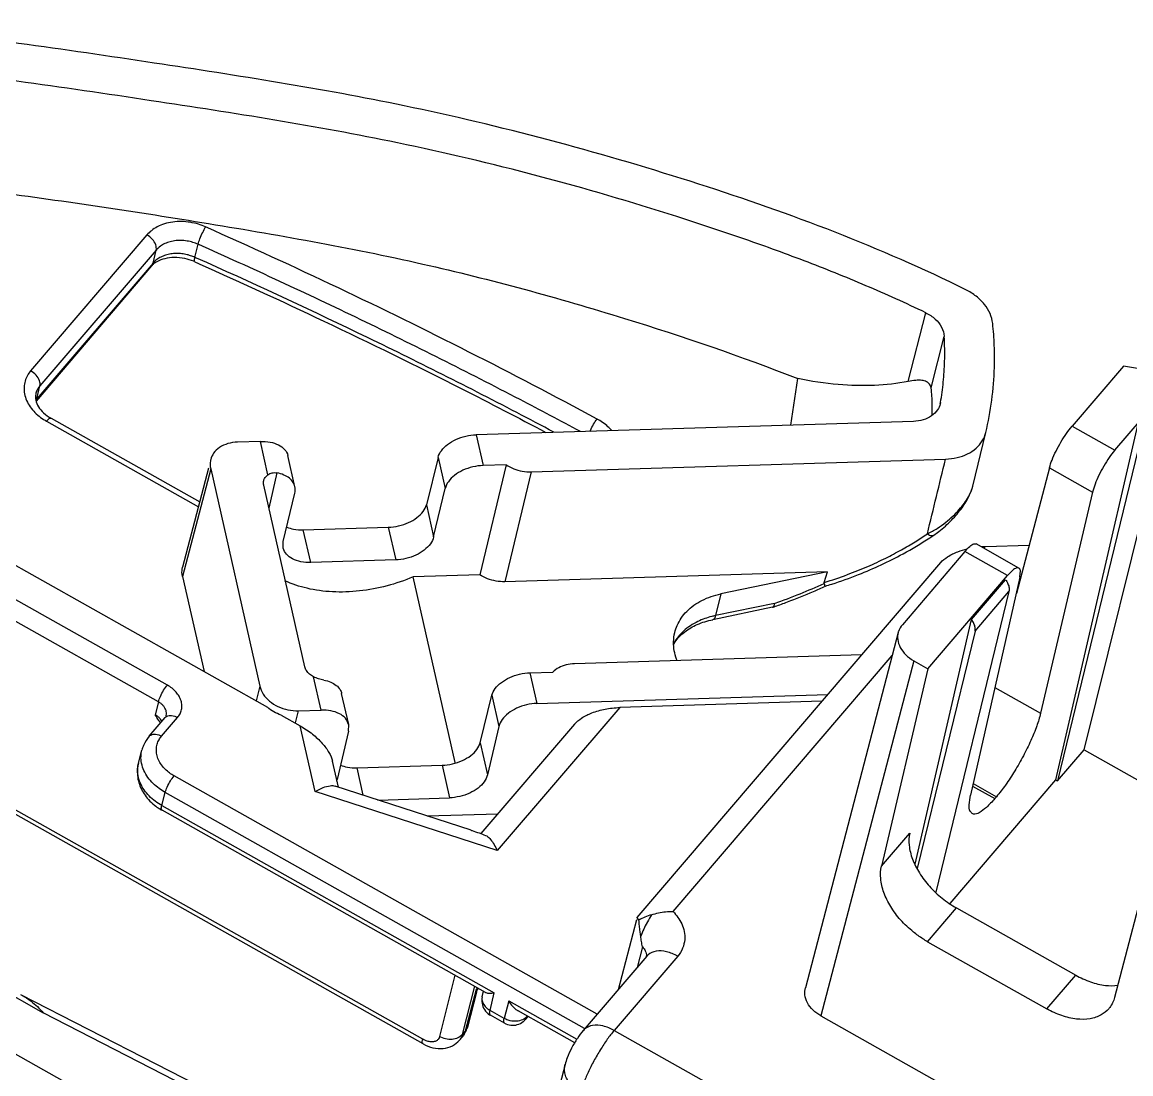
# Model space of a CAD drawing. Header units: inches. Extents: x 164842 to 166038, y -53074 to -52229.
# Drawn here: x 164894.55 to 164921.06, y -52989.84 to -52964.68 of the extents above; entities that cross this region are included whole.
import ezdxf

# ---------------------------------------------------------------- set-up
doc = ezdxf.new("R2010")
doc.units = ezdxf.units.IN
doc.header["$LTSCALE"] = 2
doc.header["$MEASUREMENT"] = 0
doc.layers.get('0').update_dxf_attribs({"linetype": 'CONTINUOUS'})

msp = doc.modelspace()

# ---------------------------------------------------------------- linework, layer by layer
at = {"color": 7, "linetype": 'Continuous'}
for p, q in [((164897.53, -52969.771), (164894.749, -52973.022)), ((164897.752, -52970.132), (164894.971, -52973.384)), ((164897.676, -52970.445), (164897.752, -52970.132)), ((164898.679, -52970.308), (164898.755, -52969.995)), ((164897.641, -52970.514), (164894.878, -52973.745)), ((164897.676, -52970.445), (164894.895, -52973.696)), ((164897.641, -52970.514), (164897.676, -52970.445)), ((164882.367, -52970.908), (164900.411, -52981.072)), ((164915.737, -52973.277), (164916.157, -52971.632)), ((164898.019, -52980.541), (164883.178, -52972.181)), ((164916.286, -52973.433), (164916.6, -52972.197)), ((164897.805, -52980.943), (164882.963, -52972.582)), ((164920.888, -52972.909), (164919.656, -52974.349)), ((164923.468, -52973.336), (164920.888, -52972.909)), ((164912.931, -52974.323), (164913.096, -52973.209)), ((164894.871, -52973.577), (164894.871, -52973.578)), ((164894.895, -52973.696), (164894.971, -52973.384)), ((164920.678, -52974.924), (164921.93, -52973.46)), ((164916.502, -52973.816), (164916.512, -52973.78)), ((164916.512, -52973.78), (164916.504, -52973.817)), ((164919.944, -52982.092), (164922.001, -52973.799)), ((164895.131, -52974.228), (164898.762, -52976.274)), ((164895.238, -52974.156), (164898.792, -52976.158)), ((164915.863, -52974.233), (164905.405, -52974.554)), ((164919.272, -52982.809), (164921.227, -52974.32)), ((164919.656, -52974.349), (164920.678, -52974.924)), ((164905.405, -52974.554), (164905.571, -52975.288)), ((164917.283, -52975.783), (164917.596, -52974.496)), ((164921.312, -52974.605), (164919.311, -52982.831)), ((164900.245, -52974.712), (164899.698, -52974.729)), ((164900.425, -52975.508), (164900.245, -52974.712)), ((164901.069, -52975.794), (164900.901, -52975.052)), ((164904.495, -52975.093), (164904.214, -52976.227)), ((164904.495, -52975.093), (164904.663, -52975.838)), ((164906.718, -52975.438), (164916.631, -52975.134)), ((164899.055, -52975.365), (164898.381, -52977.943)), ((164899.003, -52975.351), (164898.384, -52977.721)), ((164899.055, -52975.365), (164900.231, -52980.568)), ((164900.64, -52975.464), (164900.449, -52976.311)), ((164906.119, -52975.271), (164905.491, -52977.902)), ((164906.119, -52975.271), (164905.571, -52975.288)), ((164906.718, -52975.438), (164906.091, -52978.068)), ((164919.117, -52975.34), (164918.33, -52978.351)), ((164919.117, -52975.34), (164920.15, -52975.922)), ((164904.134, -52989.124), (164880.267, -52975.68)), ((164904.127, -52989.015), (164880.328, -52975.609)), ((164901.306, -52980.104), (164900.324, -52975.757)), ((164900.791, -52977.106), (164901.067, -52975.949)), ((164904.388, -52976.996), (164904.663, -52975.838)), ((164920.15, -52975.922), (164918.904, -52981.217)), ((164904.214, -52976.227), (164904.388, -52976.996)), ((164871.588, -52976.525), (164898.37, -52991.612)), ((164901.271, -52976.828), (164903.304, -52976.766)), ((164903.304, -52976.766), (164903.48, -52977.546)), ((164901.448, -52977.608), (164901.271, -52976.828)), ((164916.351, -52976.952), (164916.351, -52976.952)), ((164900.789, -52977.261), (164900.791, -52977.106)), ((164918.386, -52977.741), (164917.361, -52977.164)), ((164917.548, -52977.269), (164917.588, -52977.222)), ((164917.588, -52977.222), (164918.634, -52977.19)), ((164903.48, -52977.546), (164901.448, -52977.608)), ((164917.095, -52977.345), (164915.598, -52979.096)), ((164918.116, -52977.92), (164917.095, -52977.345)), ((164913.805, -52977.831), (164906.091, -52978.068)), ((164909.259, -52986.098), (164916.515, -52977.612)), ((164913.805, -52977.831), (164911.259, -52978.358)), ((164913.729, -52978.087), (164913.805, -52977.831)), ((164898.381, -52977.943), (164898.896, -52980.219)), ((164905.491, -52977.902), (164903.896, -52977.951)), ((164904.899, -52982.39), (164903.896, -52977.951)), ((164916.211, -52980.149), (164918.116, -52977.92)), ((164918.405, -52977.962), (164917.231, -52983.174)), ((164917.252, -52978.97), (164918.064, -52978.019)), ((164911.259, -52978.358), (164911.132, -52978.879)), ((164918.149, -52978.303), (164916.399, -52985.499)), ((164917.337, -52979.254), (164918.149, -52978.303)), ((164877.688, -52978.601), (164895.047, -52988.381)), ((164912.539, -52978.588), (164911.132, -52978.879)), ((164912.495, -52978.68), (164911.064, -52978.976)), ((164912.496, -52978.68), (164912.5, -52978.678)), ((164915.902, -52984.827), (164917.252, -52978.97)), ((164915.499, -52979.282), (164913.28, -52987.782)), ((164917.337, -52979.254), (164915.955, -52984.933)), ((164914.628, -52979.818), (164907.756, -52980.029)), ((164910.115, -52985.962), (164915.356, -52979.832)), ((164915.87, -52979.957), (164913.651, -52988.457)), ((164915.87, -52979.957), (164916.211, -52980.149)), ((164906.691, -52980.247), (164907.239, -52980.23)), ((164916.211, -52980.149), (164915.099, -52984.874)), ((164901.697, -52981.14), (164901.517, -52980.344)), ((164906.691, -52980.247), (164906.857, -52980.981)), ((164900.231, -52980.568), (164900.142, -52980.921)), ((164902.356, -52981.487), (164902.188, -52980.745)), ((164906.857, -52980.981), (164913.816, -52980.768)), ((164917.81, -52980.601), (164918.904, -52981.217)), ((164897.805, -52980.943), (164897.727, -52981.251)), ((164905.5, -52981.92), (164905.782, -52980.786)), ((164905.782, -52980.786), (164905.95, -52981.531)), ((164913.679, -52980.929), (164908.838, -52981.077)), ((164897.992, -52981.275), (164897.992, -52981.274)), ((164900.742, -52981.259), (164901.198, -52981.516)), ((164901.151, -52981.156), (164901.077, -52981.448)), ((164901.151, -52981.156), (164901.697, -52981.14)), ((164908.838, -52981.077), (164905.911, -52984.5)), ((164897.585, -52981.765), (164897.969, -52981.316)), ((164897.881, -52981.766), (164898.264, -52981.317)), ((164901.554, -52983.088), (164901.198, -52981.516)), ((164902.354, -52981.642), (164902.356, -52981.487)), ((164907.759, -52981.475), (164905.518, -52984.096)), ((164905.95, -52981.531), (164905.674, -52982.689)), ((164902.354, -52981.642), (164902.078, -52982.799)), ((164905.5, -52981.92), (164905.674, -52982.689)), ((164919.311, -52982.831), (164919.944, -52982.092)), ((164919.944, -52982.092), (164922.159, -52983.34)), ((164897.329, -52982.41), (164897.41, -52982.097)), ((164902.11, -52982.985), (164901.97, -52982.362)), ((164902.558, -52982.522), (164904.591, -52982.459)), ((164902.706, -52983.178), (164902.558, -52982.522)), ((164904.591, -52982.459), (164904.767, -52983.239)), ((164908.3, -52988.414), (164898.18, -52982.713)), ((164916.74, -52985.77), (164919.272, -52982.809)), ((164919.272, -52982.809), (164919.311, -52982.831)), ((164897.885, -52983.423), (164897.966, -52983.11)), ((164907.993, -52988.759), (164897.966, -52983.11)), ((164905.911, -52984.5), (164901.554, -52983.088)), ((164905.282, -52984.013), (164902.029, -52982.958)), ((164917.279, -52982.959), (164917.808, -52983.257)), ((164917.293, -52982.899), (164917.847, -52983.212)), ((164903.056, -52983.291), (164904.767, -52983.239)), ((164917.847, -52983.212), (164917.808, -52983.257)), ((164897.885, -52983.423), (164905.838, -52987.903)), ((164905.627, -52987.894), (164897.891, -52983.537)), ((164904.233, -52983.673), (164905.924, -52983.621)), ((164921.756, -52983.865), (164920.673, -52988.014)), ((164915.099, -52984.874), (164915.775, -52984.083)), ((164916.202, -52986.682), (164916.893, -52985.874)), ((164916.893, -52985.874), (164919.744, -52987.48)), ((164908.807, -52987.821), (164909.244, -52986.149)), ((164909.256, -52986.103), (164909.258, -52986.099)), ((164909.382, -52986.804), (164909.252, -52987.301)), ((164916.202, -52986.682), (164919.053, -52988.288)), ((164909.487, -52987.026), (164907.968, -52988.802)), ((164910.225, -52987.028), (164908.706, -52988.804)), ((164904.897, -52987.483), (164904.528, -52988.951)), ((164919.053, -52988.288), (164919.744, -52987.48)), ((164905.365, -52987.742), (164905.073, -52988.904)), ((164905.404, -52987.827), (164905.145, -52988.82)), ((164905.412, -52987.892), (164905.194, -52988.728)), ((164905.438, -52987.788), (164905.404, -52987.827)), ((164905.551, -52987.997), (164905.581, -52987.868)), ((164905.738, -52988.325), (164905.838, -52987.903)), ((164905.02, -52993.336), (164894.518, -52987.95)), ((164906.184, -52988.098), (164906.075, -52988.515)), ((164906.184, -52988.098), (164907.812, -52989.015)), ((164904.899, -52993.434), (164895.047, -52988.381)), ((164906.075, -52988.515), (164905.738, -52988.325)), ((164906.081, -52988.629), (164905.745, -52988.439)), ((164907.763, -52989.098), (164906.407, -52988.334)), ((164906.623, -52988.455), (164906.619, -52988.473)), ((164906.63, -52988.459), (164906.619, -52988.473)), ((164913.651, -52988.457), (164919.621, -52991.82)), ((164906.646, -52988.468), (164906.584, -52988.54)), ((164906.619, -52988.473), (164906.584, -52988.54)), ((164905.076, -52988.955), (164905.005, -52989.038)), ((164905.145, -52988.82), (164905.073, -52988.904)), ((164905.194, -52988.728), (164905.145, -52988.82)), ((164908.706, -52988.804), (164917.611, -52993.82)), ((164907.531, -52989.617), (164906.99, -52991.691))]:
    msp.add_line(p, q, dxfattribs=at)
for points, start_tangent, end_tangent in [([(164917.117, -52971.082), (164916.928, -52970.989), (164913.789, -52969.628), (164910.523, -52968.488), (164907.124, -52967.495), (164903.683, -52966.681), (164897.704, -52965.658), (164894.46, -52965.189), (164891.217, -52964.817), (164889.385, -52964.68)], (-0.894958, 0.44615), (-0.998418, 0.056232)), ([(164916.157, -52971.632), (164914.726, -52970.985), (164913.249, -52970.39), (164911.737, -52969.841), (164910.202, -52969.331), (164906.89, -52968.363), (164903.524, -52967.567), (164900.591, -52967.024), (164897.632, -52966.559), (164894.422, -52966.095), (164891.238, -52965.729), (164889.697, -52965.611)], (-0.901628, 0.432512), (-0.998119, 0.061306)), ([(164890.008, -52968.308), (164893.733, -52968.717), (164898.84, -52969.472), (164904.128, -52970.467), (164908.952, -52971.768), (164913.096, -52973.209)], (0.996725, -0.080864), (0.930026, -0.367494)), ([(164898.935, -52969.579), (164898.762, -52969.514), (164898.566, -52969.469), (164898.357, -52969.45), (164898.148, -52969.462), (164897.951, -52969.506), (164897.778, -52969.577), (164897.636, -52969.669), (164897.53, -52969.771)], (-0.913596, 0.406624), (-0.64989, -0.760028)), ([(164898.755, -52969.995), (164898.798, -52969.863), (164898.864, -52969.711), (164898.935, -52969.579)], (0.236344, 0.97167), (0.527165, 0.849763)), ([(164908.297, -52974.175), (164905.232, -52972.572), (164902.109, -52971.039), (164898.935, -52969.579)], (-0.880183, 0.474634), (-0.913595, 0.406625)), ([(164897.752, -52970.132), (164897.74, -52970.008), (164897.659, -52969.875), (164897.53, -52969.771)], (0.236344, 0.97167), (-0.871268, 0.490808)), ([(164898.755, -52969.995), (164898.631, -52969.949), (164898.491, -52969.917), (164898.342, -52969.903), (164898.193, -52969.912), (164898.052, -52969.943), (164897.929, -52969.994), (164897.827, -52970.06), (164897.752, -52970.132)], (-0.913596, 0.406624), (-0.64989, -0.760028)), ([(164907.898, -52974.475), (164906.455, -52973.711), (164902.646, -52971.799), (164898.755, -52969.995)], (-0.880945, 0.473219), (-0.913605, 0.406603)), ([(164897.839, -52970.314), (164897.747, -52970.375), (164897.676, -52970.445)], (-0.875289, -0.4836), (-0.64989, -0.760028)), ([(164897.77, -52970.411), (164897.691, -52970.465)], (-0.870978, -0.491321), (-0.769626, -0.638495)), ([(164897.957, -52970.339), (164897.77, -52970.411)], (-0.971364, -0.237595), (-0.870978, -0.491321)), ([(164898.46, -52970.237), (164898.332, -52970.219), (164898.2, -52970.217), (164898.07, -52970.232), (164897.948, -52970.265), (164897.839, -52970.314)], (-0.979587, 0.20102), (-0.875289, -0.4836)), ([(164898.436, -52970.337), (164898.186, -52970.311), (164897.957, -52970.339)], (-0.978673, 0.205425), (-0.971364, -0.237595)), ([(164898.649, -52970.402), (164898.436, -52970.337)], (-0.924028, 0.382326), (-0.978673, 0.205425)), ([(164898.575, -52970.268), (164898.46, -52970.237)], (-0.95139, 0.307988), (-0.979587, 0.20102)), ([(164898.679, -52970.308), (164898.575, -52970.268)], (-0.913596, 0.406624), (-0.95139, 0.307988)), ([(164898.677, -52970.415), (164898.649, -52970.402)], (-0.913596, 0.406624), (-0.924028, 0.382326)), ([(164898.679, -52970.413), (164898.667, -52970.387), (164898.679, -52970.308)], (-0.728182, 0.685384), (0.236344, 0.97167)), ([(164898.677, -52970.415), (164901.764, -52971.834), (164905.063, -52973.454), (164907.072, -52974.495)], (0.913595, -0.406624), (0.883934, -0.467612)), ([(164898.719, -52970.325), (164898.679, -52970.308)], (-0.91348, 0.406883), (-0.913605, 0.406603)), ([(164907.265, -52974.49), (164906.379, -52974.023), (164902.57, -52972.111), (164898.719, -52970.325)], (-0.883156, 0.469079), (-0.91348, 0.406883)), ([(164897.691, -52970.465), (164897.641, -52970.514)], (-0.769626, -0.638495), (-0.64989, -0.760028)), ([(164917.759, -52971.886), (164917.696, -52971.653), (164917.563, -52971.433), (164917.365, -52971.239), (164917.117, -52971.082)], (-0.10376, 0.994602), (-0.894953, 0.446161)), ([(164916.157, -52971.632), (164916.384, -52971.783), (164916.538, -52971.98), (164916.6, -52972.197)], (0.90153, -0.432717), (0.055144, -0.998478)), ([(164917.596, -52974.496), (164917.737, -52973.725), (164917.799, -52972.942), (164917.797, -52972.416), (164917.759, -52971.886)], (0.230774, 0.973007), (-0.103862, 0.994592)), ([(164916.512, -52973.78), (164916.577, -52973.291), (164916.609, -52972.798), (164916.6, -52972.197)], (0.168681, 0.985671), (-0.05554, 0.998456)), ([(164894.749, -52973.022), (164894.671, -52973.134), (164894.616, -52973.266), (164894.592, -52973.414), (164894.604, -52973.572)], (-0.64989, -0.760028), (0.190244, -0.981737)), ([(164894.971, -52973.384), (164894.96, -52973.259), (164894.879, -52973.127), (164894.749, -52973.022)], (0.236344, 0.97167), (-0.871268, 0.490808)), ([(164915.737, -52973.277), (164914.936, -52973.372), (164914.066, -52973.35), (164913.096, -52973.209)], (-0.979735, -0.200298), (-0.981025, 0.193883)), ([(164916.286, -52973.433), (164916.25, -52973.342), (164916.175, -52973.283), (164916.066, -52973.253), (164915.92, -52973.251), (164915.737, -52973.277)], (-0.121263, 0.99262), (-0.979735, -0.200298)), ([(164894.604, -52973.572), (164894.653, -52973.73)], (0.190244, -0.981737), (0.399632, -0.916676)), ([(164894.871, -52973.578), (164894.87, -52973.726)], (-0.236344, -0.97167), (0.204527, -0.978861)), ([(164894.971, -52973.384), (164894.915, -52973.464), (164894.876, -52973.558), (164894.871, -52973.577)], (-0.64989, -0.760028), (-0.236827, -0.971552)), ([(164916.314, -52973.824), (164916.286, -52973.433)], (-0.026437, 0.99965), (-0.121263, 0.99262)), ([(164894.653, -52973.73), (164894.739, -52973.882), (164894.853, -52974.019)], (0.399632, -0.916676), (0.703657, -0.71054)), ([(164894.895, -52973.696), (164894.87, -52973.728)], (-0.64989, -0.760028), (-0.586853, -0.809693)), ([(164894.87, -52973.726), (164894.935, -52973.88)], (0.204527, -0.978861), (0.530145, -0.847907)), ([(164894.878, -52973.739), (164894.895, -52973.696)], (0.483594, 0.875293), (0.236344, 0.97167)), ([(164916.313, -52974.088), (164916.314, -52973.824)], (0.030933, 0.999521), (-0.026437, 0.99965)), ([(164916.504, -52973.817), (164916.441, -52973.957)], (-0.251922, -0.967747), (-0.553065, -0.833138)), ([(164894.853, -52974.019), (164894.988, -52974.135)], (0.703657, -0.71054), (0.80144, -0.598075)), ([(164894.935, -52973.88), (164895.059, -52974.028)], (0.530145, -0.847907), (0.736299, -0.676656)), ([(164894.988, -52974.135), (164895.131, -52974.228)], (0.80144, -0.598075), (0.871268, -0.490808)), ([(164895.059, -52974.028), (164895.238, -52974.156)], (0.736299, -0.676656), (0.871268, -0.490808)), ([(164916.441, -52973.957), (164916.298, -52974.1), (164916.099, -52974.195), (164915.863, -52974.233)], (-0.553065, -0.833138), (-0.99953, -0.03066)), ([(164895.236, -52974.161), (164895.206, -52974.161), (164895.131, -52974.228)], (-0.955235, 0.295846), (-0.64989, -0.760028)), ([(164908.126, -52974.47), (164908.136, -52974.448), (164908.212, -52974.3), (164908.297, -52974.175)], (0.388195, 0.921577), (0.627734, 0.778428)), ([(164908.649, -52974.453), (164908.557, -52974.359), (164908.43, -52974.257), (164908.297, -52974.175)], (-0.651906, 0.7583), (-0.880183, 0.474635)), ([(164919.117, -52975.34), (164919.178, -52975.157), (164919.274, -52974.943), (164919.392, -52974.727), (164919.525, -52974.52), (164919.656, -52974.349)], (0.252613, 0.967568), (0.64989, 0.760028)), ([(164904.495, -52975.093), (164904.572, -52974.933), (164904.721, -52974.784), (164904.92, -52974.666), (164905.159, -52974.586), (164905.405, -52974.554)], (0.240799, 0.970575), (0.99953, 0.03066)), ([(164916.631, -52975.134), (164916.908, -52975.098), (164917.155, -52975.01), (164917.36, -52974.876), (164917.511, -52974.701), (164917.596, -52974.496)], (0.99953, 0.03066), (0.229998, 0.973191)), ([(164899.698, -52974.729), (164899.466, -52974.765), (164899.268, -52974.857), (164899.125, -52974.996), (164899.057, -52975.144)], (-0.99953, -0.03066), (-0.253497, -0.967336)), ([(164900.245, -52974.712), (164900.479, -52974.729), (164900.68, -52974.796), (164900.823, -52974.904), (164900.9, -52975.046), (164900.901, -52975.052)], (0.99953, 0.03066), (0.219195, -0.975681)), ([(164920.678, -52974.924), (164920.547, -52975.095), (164920.416, -52975.303), (164920.3, -52975.521), (164920.207, -52975.737), (164920.15, -52975.922)], (-0.64989, -0.760028), (-0.229021, -0.973421)), ([(164899.057, -52975.144), (164899.05, -52975.174), (164899.055, -52975.365)], (-0.253497, -0.967336), (0.220433, -0.975402)), ([(164916.196, -52976.923), (164916.413, -52976.028), (164916.631, -52975.134)], (0.236305, 0.971679), (0.236278, 0.971685)), ([(164900.425, -52975.508), (164900.525, -52975.464)], (0.813123, 0.582092), (0.978775, 0.204937)), ([(164900.525, -52975.464), (164900.64, -52975.464)], (0.978775, 0.204937), (0.98214, -0.188151)), ([(164901.069, -52975.794), (164901.03, -52975.696), (164900.939, -52975.593), (164900.808, -52975.515), (164900.64, -52975.464)], (-0.221763, 0.975101), (-0.98214, 0.188151)), ([(164905.571, -52975.288), (164905.325, -52975.321), (164905.087, -52975.403), (164904.888, -52975.523), (164904.74, -52975.675), (164904.663, -52975.838)], (-0.99953, -0.03066), (-0.231964, -0.972724)), ([(164906.119, -52975.271), (164906.304, -52975.366), (164906.509, -52975.423), (164906.718, -52975.438)], (0.838181, -0.545392), (0.99953, 0.03066)), ([(164900.324, -52975.757), (164900.322, -52975.664), (164900.324, -52975.654)], (-0.220433, 0.975402), (0.220501, 0.975387)), ([(164900.324, -52975.654), (164900.356, -52975.578), (164900.425, -52975.508)], (0.220501, 0.975387), (0.813123, 0.582092)), ([(164901.067, -52975.949), (164901.074, -52975.818), (164901.069, -52975.794)], (0.231964, 0.972724), (-0.221763, 0.975101)), ([(164916.432, -52976.791), (164916.637, -52976.647), (164916.812, -52976.495), (164916.96, -52976.341), (164917.082, -52976.188), (164917.177, -52976.038), (164917.245, -52975.898), (164917.283, -52975.783)], (0.844937, 0.534866), (0.245734, 0.969337)), ([(164916.467, -52976.868), (164916.776, -52976.594), (164917.025, -52976.298), (164917.208, -52975.991), (164917.283, -52975.783)], (0.796089, 0.605179), (0.243586, 0.969879)), ([(164903.304, -52976.766), (164903.55, -52976.734), (164903.789, -52976.653), (164903.988, -52976.535), (164904.136, -52976.387), (164904.214, -52976.227)], (0.99953, 0.03066), (0.240799, 0.970575)), ([(164900.873, -52976.761), (164901.038, -52976.811), (164901.271, -52976.828)], (0.917613, -0.397475), (0.99953, 0.03066)), ([(164916.196, -52976.923), (164916.432, -52976.791)], (0.900336, 0.435195), (0.844937, 0.534866)), ([(164904.388, -52976.996), (164904.311, -52977.159), (164904.163, -52977.311), (164903.964, -52977.431), (164903.726, -52977.513), (164903.48, -52977.546)], (-0.231964, -0.972724), (-0.99953, -0.03066)), ([(164913.729, -52978.087), (164914.284, -52977.898), (164914.773, -52977.701), (164915.201, -52977.502), (164915.576, -52977.304), (164915.905, -52977.11), (164916.196, -52976.923)], (0.955739, 0.294215), (0.828889, 0.559413)), ([(164913.908, -52978.126), (164914.55, -52977.896), (164915.614, -52977.4), (164916.253, -52977.017)], (0.951973, 0.306183), (0.836177, 0.54846)), ([(164916.196, -52976.923), (164916.299, -52976.964), (164916.35, -52976.951)], (0.838341, -0.545145), (0.861607, 0.507576)), ([(164916.253, -52977.017), (164916.351, -52976.952)], (0.836177, 0.54846), (0.828939, 0.559338)), ([(164916.351, -52976.952), (164916.467, -52976.868)], (0.828828, 0.559503), (0.796089, 0.605179)), ([(164901.448, -52977.608), (164901.214, -52977.59), (164901.012, -52977.521), (164900.868, -52977.412), (164900.791, -52977.267), (164900.789, -52977.261)], (-0.99953, -0.03066), (-0.21938, 0.97564)), ([(164916.927, -52977.35), (164917.152, -52977.28)], (0.933986, 0.35731), (0.972107, 0.234538)), ([(164917.095, -52977.345), (164917.214, -52977.223), (164917.309, -52977.163), (164917.36, -52977.165)], (0.64989, 0.760028), (0.92479, -0.380478)), ([(164917.485, -52977.227), (164917.588, -52977.222)], (0.996886, 0.07886), (0.99953, 0.03066)), ([(164916.515, -52977.612), (164916.682, -52977.471), (164916.927, -52977.35)], (0.646698, 0.762746), (0.933986, 0.35731)), ([(164898.381, -52977.943), (164898.377, -52977.751), (164898.384, -52977.722)], (-0.220433, 0.975402), (0.253497, 0.967336)), ([(164918.386, -52977.743), (164918.333, -52977.739), (164918.235, -52977.799), (164918.116, -52977.92)], (-0.920384, 0.391016), (-0.64989, -0.760028)), ([(164918.405, -52977.962), (164918.421, -52977.826), (164918.396, -52977.748), (164918.386, -52977.743)], (0.219821, 0.97554), (-0.920384, 0.391016)), ([(164903.896, -52977.951), (164903.273, -52978.168), (164902.614, -52978.29), (164901.966, -52978.31), (164901.36, -52978.226), (164900.832, -52978.044)], (-0.916044, -0.401077), (-0.9031, 0.429431)), ([(164906.091, -52978.068), (164905.882, -52978.053), (164905.677, -52977.996), (164905.491, -52977.902)], (-0.99953, -0.03066), (-0.838181, 0.545392)), ([(164912.539, -52978.588), (164913.158, -52978.354), (164913.729, -52978.109)], (0.942865, 0.333174), (0.910187, 0.414198)), ([(164913.729, -52978.109), (164913.727, -52978.103), (164913.727, -52978.095), (164913.729, -52978.087)], (-0.374092, 0.927391), (0.285823, 0.958282)), ([(164913.729, -52978.109), (164913.754, -52978.172)], (0.374092, -0.927391), (0.620882, 0.783904)), ([(164918.064, -52978.019), (164918.123, -52978.117)], (0.602322, -0.798253), (0.411321, -0.91149)), ([(164918.123, -52978.117), (164918.153, -52978.215)], (0.411321, -0.91149), (0.139114, -0.990276)), ([(164910.156, -52979.282), (164910.211, -52979.118), (164910.442, -52978.777), (164910.802, -52978.517), (164911.259, -52978.358)], (0.23595, 0.971765), (0.979273, 0.202543)), ([(164912.563, -52978.656), (164912.849, -52978.551), (164913.474, -52978.299)], (0.941987, 0.335649), (0.918554, 0.395296)), ([(164913.474, -52978.299), (164913.757, -52978.173)], (0.918554, 0.395296), (0.909832, 0.414978)), ([(164913.757, -52978.173), (164913.908, -52978.126)], (0.956317, 0.292332), (0.951973, 0.306183)), ([(164918.153, -52978.215), (164918.149, -52978.303)], (0.139114, -0.990276), (-0.236344, -0.97167)), ([(164912.499, -52978.675), (164912.512, -52978.671), (164912.539, -52978.588)], (0.990291, 0.139007), (0.087888, 0.99613)), ([(164911.039, -52978.9), (164910.71, -52979.02), (164910.369, -52979.247)], (-0.968347, -0.249606), (-0.74144, -0.671019)), ([(164911.132, -52978.879), (164911.039, -52978.9)], (-0.979273, -0.202543), (-0.968347, -0.249606)), ([(164911.064, -52978.974), (164911.097, -52978.956), (164911.132, -52978.879)], (0.967691, 0.252141), (0.236343, 0.97167)), ([(164912.5, -52978.678), (164912.563, -52978.656)], (0.94339, 0.331686), (0.941987, 0.335649)), ([(164910.389, -52979.272), (164910.694, -52979.092), (164911.064, -52978.976)], (0.788409, 0.615151), (0.979273, 0.202543)), ([(164915.598, -52979.096), (164915.505, -52979.261), (164915.499, -52979.281)], (-0.64989, -0.760028), (-0.25201, -0.967725)), ([(164917.337, -52979.254), (164917.34, -52979.165), (164917.31, -52979.068), (164917.252, -52978.97)], (0.236344, 0.97167), (-0.602322, 0.798253)), ([(164910.212, -52979.956), (164910.198, -52979.92), (164910.127, -52979.51), (164910.156, -52979.282)], (-0.368964, 0.929444), (0.23595, 0.971765)), ([(164910.369, -52979.247), (164910.132, -52979.542)], (-0.74144, -0.671019), (-0.486888, -0.873464)), ([(164910.162, -52979.51), (164910.389, -52979.272)], (0.567446, 0.823411), (0.788409, 0.615151)), ([(164915.499, -52979.281), (164915.488, -52979.451), (164915.548, -52979.64), (164915.681, -52979.816), (164915.87, -52979.957)], (-0.25201, -0.967725), (0.871268, -0.490808)), ([(164910.129, -52979.561), (164910.162, -52979.51)], (0.512111, 0.85892), (0.567446, 0.823411)), ([(164901.517, -52980.344), (164901.42, -52980.28), (164901.346, -52980.196), (164901.306, -52980.104)], (-0.8968, 0.442437), (-0.220433, 0.975402)), ([(164907.756, -52980.029), (164907.556, -52980.057), (164907.38, -52980.125), (164907.239, -52980.23)], (-0.99953, -0.03066), (-0.702794, -0.711394)), ([(164901.761, -52980.422), (164901.638, -52980.391), (164901.517, -52980.344)], (-0.982922, 0.18402), (-0.8968, 0.442437)), ([(164901.761, -52980.422), (164901.928, -52980.471), (164902.059, -52980.548), (164902.149, -52980.649), (164902.188, -52980.745)], (0.982922, -0.18402), (0.221937, -0.975061)), ([(164905.782, -52980.786), (164905.859, -52980.626), (164906.008, -52980.477), (164906.207, -52980.36), (164906.445, -52980.279), (164906.691, -52980.247)], (0.240799, 0.970575), (0.99953, 0.03066)), ([(164897.805, -52980.943), (164897.852, -52980.813), (164897.93, -52980.666), (164898.019, -52980.541)], (0.231805, 0.972762), (0.64989, 0.760028)), ([(164898.264, -52981.317), (164898.324, -52981.227), (164898.358, -52981.128), (164898.366, -52981.022), (164898.346, -52980.914), (164898.299, -52980.808), (164898.227, -52980.708), (164898.132, -52980.617), (164898.019, -52980.541)], (0.649909, 0.760012), (-0.87124, 0.490856)), ([(164900.231, -52980.568), (164900.311, -52980.756), (164900.463, -52980.925)], (0.220433, -0.975402), (0.766841, -0.641837)), ([(164897.987, -52981.148), (164897.961, -52981.09), (164897.921, -52981.034), (164897.868, -52980.984), (164897.805, -52980.943)], (-0.299488, 0.9541), (-0.873488, 0.486846)), ([(164900.463, -52980.925), (164900.664, -52981.053), (164900.904, -52981.134)], (0.766841, -0.641837), (0.978728, -0.205161)), ([(164906.857, -52980.981), (164906.611, -52981.014), (164906.373, -52981.096), (164906.175, -52981.216), (164906.027, -52981.368), (164905.95, -52981.531)], (-0.99953, -0.03066), (-0.231964, -0.972724)), ([(164897.783, -52981.287), (164897.727, -52981.251)], (-0.797224, 0.603684), (-0.874046, 0.485844)), ([(164897.814, -52981.388), (164897.727, -52981.251)], (-0.548948, 0.835856), (-0.526771, 0.850007)), ([(164897.89, -52981.41), (164897.871, -52981.378), (164897.832, -52981.33), (164897.783, -52981.287)], (-0.464378, 0.885637), (-0.797224, 0.603684)), ([(164897.992, -52981.274), (164897.989, -52981.283), (164897.969, -52981.316)], (-0.205136, -0.978733), (-0.658109, -0.752923)), ([(164897.97, -52981.316), (164898.004, -52981.287), (164898.122, -52981.268)], (0.648418, 0.761285), (0.993545, -0.113438)), ([(164897.992, -52981.274), (164897.994, -52981.266), (164897.998, -52981.207), (164897.987, -52981.148)], (0.236687, 0.971586), (-0.299488, 0.9541)), ([(164898.122, -52981.268), (164898.264, -52981.317)], (0.993545, -0.113438), (0.871268, -0.490808)), ([(164900.742, -52981.259), (164900.564, -52981.18), (164900.411, -52981.072)], (-0.947765, 0.318971), (-0.754254, 0.656583)), ([(164900.904, -52981.134), (164901.151, -52981.156)], (0.978728, -0.205161), (0.99953, 0.03066)), ([(164902.356, -52981.487), (164902.354, -52981.481), (164902.277, -52981.336), (164902.133, -52981.226), (164901.931, -52981.158), (164901.697, -52981.14)], (-0.21938, 0.97564), (-0.99953, -0.03066)), ([(164907.758, -52981.475), (164907.928, -52981.331), (164908.175, -52981.207), (164908.487, -52981.118), (164908.838, -52981.077)], (0.646932, 0.762548), (0.99953, 0.03066)), ([(164918.904, -52981.217), (164918.813, -52981.519), (164918.671, -52981.87), (164918.492, -52982.236), (164918.287, -52982.596), (164918.065, -52982.932), (164917.847, -52983.212)], (-0.229021, -0.973421), (-0.64989, -0.760028)), ([(164897.827, -52981.407), (164897.814, -52981.388)], (-0.555358, 0.831611), (-0.548948, 0.835856)), ([(164897.844, -52981.433), (164897.827, -52981.407)], (-0.56509, 0.825029), (-0.555358, 0.831611)), ([(164897.855, -52981.449), (164897.844, -52981.433)], (-0.571811, 0.820385), (-0.56509, 0.825029)), ([(164901.198, -52981.516), (164901.49, -52981.713), (164901.724, -52981.935), (164901.885, -52982.156), (164901.97, -52982.363)], (0.871268, -0.490808), (0.21669, -0.976241)), ([(164897.585, -52981.765), (164897.449, -52981.983), (164897.41, -52982.097)], (-0.649704, -0.760187), (-0.25258, -0.967576)), ([(164897.586, -52981.765), (164897.62, -52981.736), (164897.738, -52981.717), (164897.881, -52981.766)], (0.648523, 0.761195), (0.871268, -0.490808)), ([(164897.776, -52981.956), (164897.82, -52981.851), (164897.881, -52981.766)], (0.282668, 0.959218), (0.649864, 0.76005)), ([(164898.18, -52982.713), (164898.072, -52982.643), (164897.97, -52982.556), (164897.878, -52982.449), (164897.808, -52982.329), (164897.767, -52982.202), (164897.757, -52982.075), (164897.776, -52981.956)], (-0.871254, 0.490832), (0.282668, 0.959218)), ([(164904.591, -52982.459), (164904.837, -52982.427), (164905.075, -52982.346), (164905.274, -52982.229), (164905.423, -52982.08), (164905.5, -52981.92)], (0.99953, 0.03066), (0.240799, 0.970575)), ([(164897.46, -52982.586), (164897.403, -52982.413), (164897.389, -52982.239)], (-0.41145, 0.911432), (0.042185, 0.99911)), ([(164897.389, -52982.239), (164897.41, -52982.097)], (0.042185, 0.99911), (0.252296, 0.96765)), ([(164897.329, -52982.41), (164897.302, -52982.666), (164897.379, -52982.99), (164897.568, -52983.28), (164897.714, -52983.417)], (-0.25124, -0.967925), (0.782347, -0.622843)), ([(164897.885, -52983.423), (164897.73, -52983.322), (164897.584, -52983.194), (164897.461, -52983.044), (164897.37, -52982.878), (164897.318, -52982.706), (164897.308, -52982.536), (164897.329, -52982.41)], (-0.870322, 0.492484), (0.251366, 0.967892)), ([(164897.966, -52983.11), (164897.82, -52983.015), (164897.68, -52982.896), (164897.555, -52982.75), (164897.46, -52982.586)], (-0.870498, 0.492171), (-0.41145, 0.911432)), ([(164902.159, -52982.454), (164902.324, -52982.504), (164902.558, -52982.522)], (0.917613, -0.397475), (0.99953, 0.03066)), ([(164897.966, -52983.11), (164898.014, -52982.981), (164898.092, -52982.836), (164898.18, -52982.713)], (0.240795, 0.970576), (0.64989, 0.760028)), ([(164902.071, -52982.838), (164902.078, -52982.799)], (0.125177, 0.992134), (0.231964, 0.972724)), ([(164905.674, -52982.689), (164905.598, -52982.852), (164905.449, -52983.004), (164905.251, -52983.124), (164905.013, -52983.206), (164904.767, -52983.239)], (-0.231964, -0.972724), (-0.99953, -0.03066)), ([(164901.554, -52983.088), (164901.745, -52982.994), (164901.916, -52982.95)], (0.863535, 0.504289), (0.993787, 0.111297)), ([(164901.916, -52982.95), (164902.031, -52982.958)], (0.993787, 0.111297), (0.943194, -0.332242)), ([(164897.714, -52983.417), (164897.825, -52983.497)], (0.782347, -0.622843), (0.842273, -0.539051)), ([(164917.27, -52983.612), (164917.223, -52983.563), (164917.198, -52983.408), (164917.231, -52983.174)], (-0.845137, 0.534549), (0.219821, 0.97554)), ([(164917.808, -52983.257), (164917.607, -52983.467), (164917.433, -52983.594), (164917.303, -52983.626), (164917.27, -52983.612)], (-0.64989, -0.760028), (-0.845137, 0.534549)), ([(164897.825, -52983.497), (164897.848, -52983.511), (164897.891, -52983.537)], (0.842273, -0.539051), (0.871296, -0.490758)), ([(164897.892, -52983.535), (164897.876, -52983.506), (164897.885, -52983.423)], (-0.766207, 0.642594), (0.240795, 0.970576)), ([(164905.281, -52984.012), (164905.307, -52984.021), (164905.477, -52984.08)], (0.951282, -0.308323), (0.938825, -0.344393)), ([(164905.477, -52984.08), (164905.518, -52984.095)], (0.938825, -0.344393), (0.936552, -0.350528)), ([(164905.518, -52984.095), (164905.662, -52984.151)], (0.936552, -0.350528), (0.929018, -0.370034)), ([(164905.662, -52984.151), (164905.749, -52984.237), (164905.833, -52984.356), (164905.911, -52984.5)], (0.783567, -0.621307), (0.431759, -0.901989)), ([(164915.775, -52984.083), (164915.761, -52984.375), (164915.84, -52984.703), (164916.006, -52985.035), (164916.247, -52985.354), (164916.552, -52985.643), (164916.893, -52985.874)], (-0.219821, -0.97554), (0.871268, -0.490808)), ([(164916.091, -52986.615), (164915.862, -52986.45), (164915.558, -52986.16), (164915.319, -52985.838), (164915.156, -52985.502), (164915.081, -52985.17), (164915.099, -52984.874)], (-0.843379, 0.537319), (0.229021, 0.973421)), ([(164909.601, -52986.035), (164909.442, -52986.095)], (-0.949223, -0.314604), (-0.919532, -0.393016)), ([(164909.601, -52986.035), (164909.501, -52986.207)], (-0.52931, -0.848429), (-0.478265, -0.878215)), ([(164909.601, -52986.035), (164909.765, -52985.991), (164909.937, -52985.965), (164910.115, -52985.962)], (0.949226, 0.314595), (0.99906, -0.043345)), ([(164910.115, -52985.962), (164910.229, -52986.098), (164910.322, -52986.256), (164910.38, -52986.436), (164910.392, -52986.632), (164910.344, -52986.834), (164910.225, -52987.028)], (0.702641, -0.711545), (-0.649922, -0.760001)), ([(164909.299, -52986.164), (164909.26, -52986.12), (164909.259, -52986.103)], (-0.752042, 0.659115), (0.141644, 0.989918)), ([(164909.442, -52986.095), (164909.299, -52986.164)], (-0.919532, -0.393016), (-0.878502, -0.477739)), ([(164909.309, -52986.304), (164909.299, -52986.164)], (-0.09934, 0.995054), (-0.033305, 0.999445)), ([(164909.341, -52986.549), (164909.324, -52986.434), (164909.309, -52986.304)], (-0.133131, 0.991098), (-0.09934, 0.995054)), ([(164909.492, -52986.223), (164909.412, -52986.382)], (-0.473601, -0.880739), (-0.424067, -0.905631)), ([(164909.501, -52986.207), (164909.492, -52986.223)], (-0.478265, -0.878215), (-0.473601, -0.880739)), ([(164909.412, -52986.382), (164909.341, -52986.549)], (-0.424067, -0.905631), (-0.358773, -0.933425)), ([(164909.382, -52986.804), (164909.359, -52986.675), (164909.341, -52986.549)], (-0.192219, 0.981352), (-0.133128, 0.991099)), ([(164909.382, -52986.804), (164909.42, -52986.849), (164909.451, -52986.902), (164909.471, -52986.961), (164909.475, -52987.027)], (0.707579, -0.706634), (-0.080953, -0.996718)), ([(164916.202, -52986.682), (164916.091, -52986.615)], (-0.871268, 0.490808), (-0.843379, 0.537319)), ([(164909.475, -52987.027), (164909.473, -52987.044)], (-0.080953, -0.996718), (-0.155558, -0.987827)), ([(164910.225, -52987.028), (164909.956, -52986.921), (164909.709, -52986.909), (164909.52, -52986.993), (164909.487, -52987.026)], (-0.871268, 0.490808), (-0.64364, -0.765328)), ([(164919.744, -52987.48), (164920.101, -52987.642), (164920.456, -52987.725), (164920.75, -52987.724)], (0.871268, -0.490808), (0.990938, 0.134318)), ([(164905.404, -52987.827), (164905.418, -52987.819)], (0.871061, 0.491175), (0.846224, 0.532827)), ([(164905.404, -52987.827), (164905.414, -52987.876)], (0.335972, -0.941872), (-0.015869, -0.999874)), ([(164905.411, -52987.894), (164905.415, -52987.882), (164905.43, -52987.841)], (0.253635, 0.9673), (0.423025, 0.906118)), ([(164905.414, -52987.876), (164905.411, -52987.893)], (-0.015869, -0.999874), (-0.248881, -0.968534)), ([(164905.418, -52987.819), (164905.45, -52987.795)], (0.846224, 0.532827), (0.76461, 0.644494)), ([(164905.43, -52987.841), (164905.452, -52987.802)], (0.423025, 0.906118), (0.544407, 0.838821)), ([(164905.625, -52987.893), (164905.638, -52987.899), (164905.721, -52987.914)], (0.864652, -0.502371), (0.99999, -0.004399)), ([(164905.721, -52987.914), (164905.838, -52987.903)], (0.99999, -0.004399), (0.984244, 0.176818)), ([(164913.651, -52988.457), (164913.462, -52988.316), (164913.329, -52988.14), (164913.269, -52987.952), (164913.28, -52987.782)], (-0.871268, 0.490808), (0.25201, 0.967725)), ([(164894.55, -52987.968), (164894.758, -52988.104)], (0.872155, -0.489229), (0.794889, -0.606755)), ([(164894.758, -52988.104), (164895.047, -52988.381)], (0.794889, -0.606755), (0.658128, -0.752906)), ([(164905.551, -52987.997), (164905.545, -52988.155)], (-0.229021, -0.973421), (0.164214, -0.986425)), ([(164905.551, -52987.997), (164905.549, -52988.004), (164905.557, -52988.122), (164905.623, -52988.235), (164905.738, -52988.325)], (-0.231476, -0.972841), (0.874114, -0.48572)), ([(164905.545, -52988.155), (164905.604, -52988.307), (164905.726, -52988.428), (164905.745, -52988.439)], (0.164214, -0.986425), (0.87213, -0.489274)), ([(164906.184, -52988.098), (164906.28, -52988.228), (164906.385, -52988.32), (164906.409, -52988.335)], (0.515668, -0.856788), (0.869992, -0.493066)), ([(164920.673, -52988.014), (164920.558, -52988.256), (164920.534, -52988.285)], (-0.252613, -0.967568), (-0.650935, -0.759133)), ([(164905.746, -52988.438), (164905.729, -52988.407), (164905.738, -52988.325)], (-0.765127, 0.64388), (0.240795, 0.970576)), ([(164920.534, -52988.285), (164920.356, -52988.431), (164920.088, -52988.524), (164919.767, -52988.531), (164919.411, -52988.449), (164919.053, -52988.288)], (-0.650935, -0.759133), (-0.871268, 0.490808)), ([(164906.083, -52988.627), (164906.066, -52988.598), (164906.075, -52988.515)], (-0.766207, 0.642594), (0.240795, 0.970576)), ([(164906.117, -52988.537), (164906.075, -52988.515)], (-0.910291, 0.413969), (-0.868401, 0.495862)), ([(164906.081, -52988.629), (164906.231, -52988.678)], (0.871268, -0.490808), (0.992949, -0.11854)), ([(164906.218, -52988.571), (164906.117, -52988.537)], (-0.974288, 0.225306), (-0.910291, 0.413969)), ([(164906.373, -52988.583), (164906.218, -52988.571)], (-0.997236, -0.074305), (-0.974288, 0.225306)), ([(164906.231, -52988.678), (164906.389, -52988.665)], (0.992949, -0.11854), (0.961729, 0.274003)), ([(164906.514, -52988.549), (164906.373, -52988.583)], (-0.910389, -0.413754), (-0.997236, -0.074305)), ([(164906.389, -52988.665), (164906.53, -52988.592), (164906.584, -52988.54)], (0.961729, 0.274003), (0.649508, 0.760355)), ([(164906.619, -52988.473), (164906.514, -52988.549)], (-0.652388, -0.757886), (-0.910389, -0.413754)), ([(164908.706, -52988.804), (164908.437, -52988.697), (164908.19, -52988.685), (164908.001, -52988.769), (164907.969, -52988.802)], (-0.871268, 0.490808), (-0.64364, -0.765329)), ([(164904.528, -52988.951), (164904.503, -52989.007), (164904.455, -52989.051), (164904.385, -52989.075)], (-0.243705, -0.969849), (-0.986563, -0.163379)), ([(164904.829, -52989.018), (164904.674, -52989.007), (164904.528, -52988.951)], (-0.996329, -0.08561), (-0.868461, 0.495758)), ([(164904.969, -52988.981), (164904.829, -52989.018)], (-0.905736, -0.423843), (-0.996329, -0.08561)), ([(164905.073, -52988.904), (164904.969, -52988.981)], (-0.647419, -0.762134), (-0.905736, -0.423843)), ([(164905.073, -52988.904), (164905.022, -52989.016)], (-0.245997, -0.969271), (-0.57959, -0.814908)), ([(164905.075, -52988.955), (164905.17, -52988.798)], (0.64969, 0.760199), (0.37331, 0.927707)), ([(164905.089, -52988.938), (164905.076, -52988.955)], (-0.595578, -0.803298), (-0.650644, -0.759383)), ([(164905.104, -52988.915), (164905.089, -52988.938)], (-0.523989, -0.851725), (-0.595578, -0.803298)), ([(164905.145, -52988.82), (164905.104, -52988.915)], (-0.250408, -0.96814), (-0.523989, -0.851725)), ([(164905.17, -52988.798), (164905.194, -52988.728)], (0.37331, 0.927707), (0.252586, 0.967574)), ([(164907.968, -52988.802), (164907.825, -52988.993), (164907.688, -52989.226), (164907.582, -52989.46), (164907.531, -52989.618)], (-0.650334, -0.759649), (-0.251895, -0.967754)), ([(164908.706, -52988.804), (164908.542, -52989.015), (164908.376, -52989.264), (164908.219, -52989.535), (164908.082, -52989.809), (164907.974, -52990.067), (164907.902, -52990.293)], (-0.649941, -0.759985), (-0.244627, -0.969617)), ([(164904.136, -52989.119), (164904.123, -52989.112), (164904.127, -52989.015)], (-0.957204, 0.289414), (0.231805, 0.972762)), ([(164904.174, -52989.039), (164904.127, -52989.015)], (-0.91256, 0.408943), (-0.871249, 0.490841)), ([(164904.134, -52989.124), (164904.372, -52989.219)], (0.871175, -0.490973), (0.973379, -0.2292)), ([(164904.385, -52989.075), (164904.301, -52989.076), (164904.211, -52989.054), (164904.174, -52989.039)], (-0.986563, -0.163379), (-0.91256, 0.408943)), ([(164904.372, -52989.219), (164904.617, -52989.236)], (0.973379, -0.2292), (0.99454, 0.104355)), ([(164904.617, -52989.236), (164904.838, -52989.17)], (0.99454, 0.104355), (0.886012, 0.463662)), ([(164904.838, -52989.17), (164905.004, -52989.038)], (0.886012, 0.463662), (0.650526, 0.759484)), ([(164905.022, -52989.016), (164905.005, -52989.037)], (-0.57959, -0.814908), (-0.64989, -0.760028)), ([(164907.902, -52990.293), (164907.673, -52990.109), (164907.541, -52989.88), (164907.526, -52989.643), (164907.531, -52989.618)], (-0.868401, 0.495862), (0.254325, 0.967119))]:
    msp.add_spline(points, degree=3, dxfattribs=dict(at, start_tangent=start_tangent, end_tangent=end_tangent))

doc.saveas('drawing.dxf')
